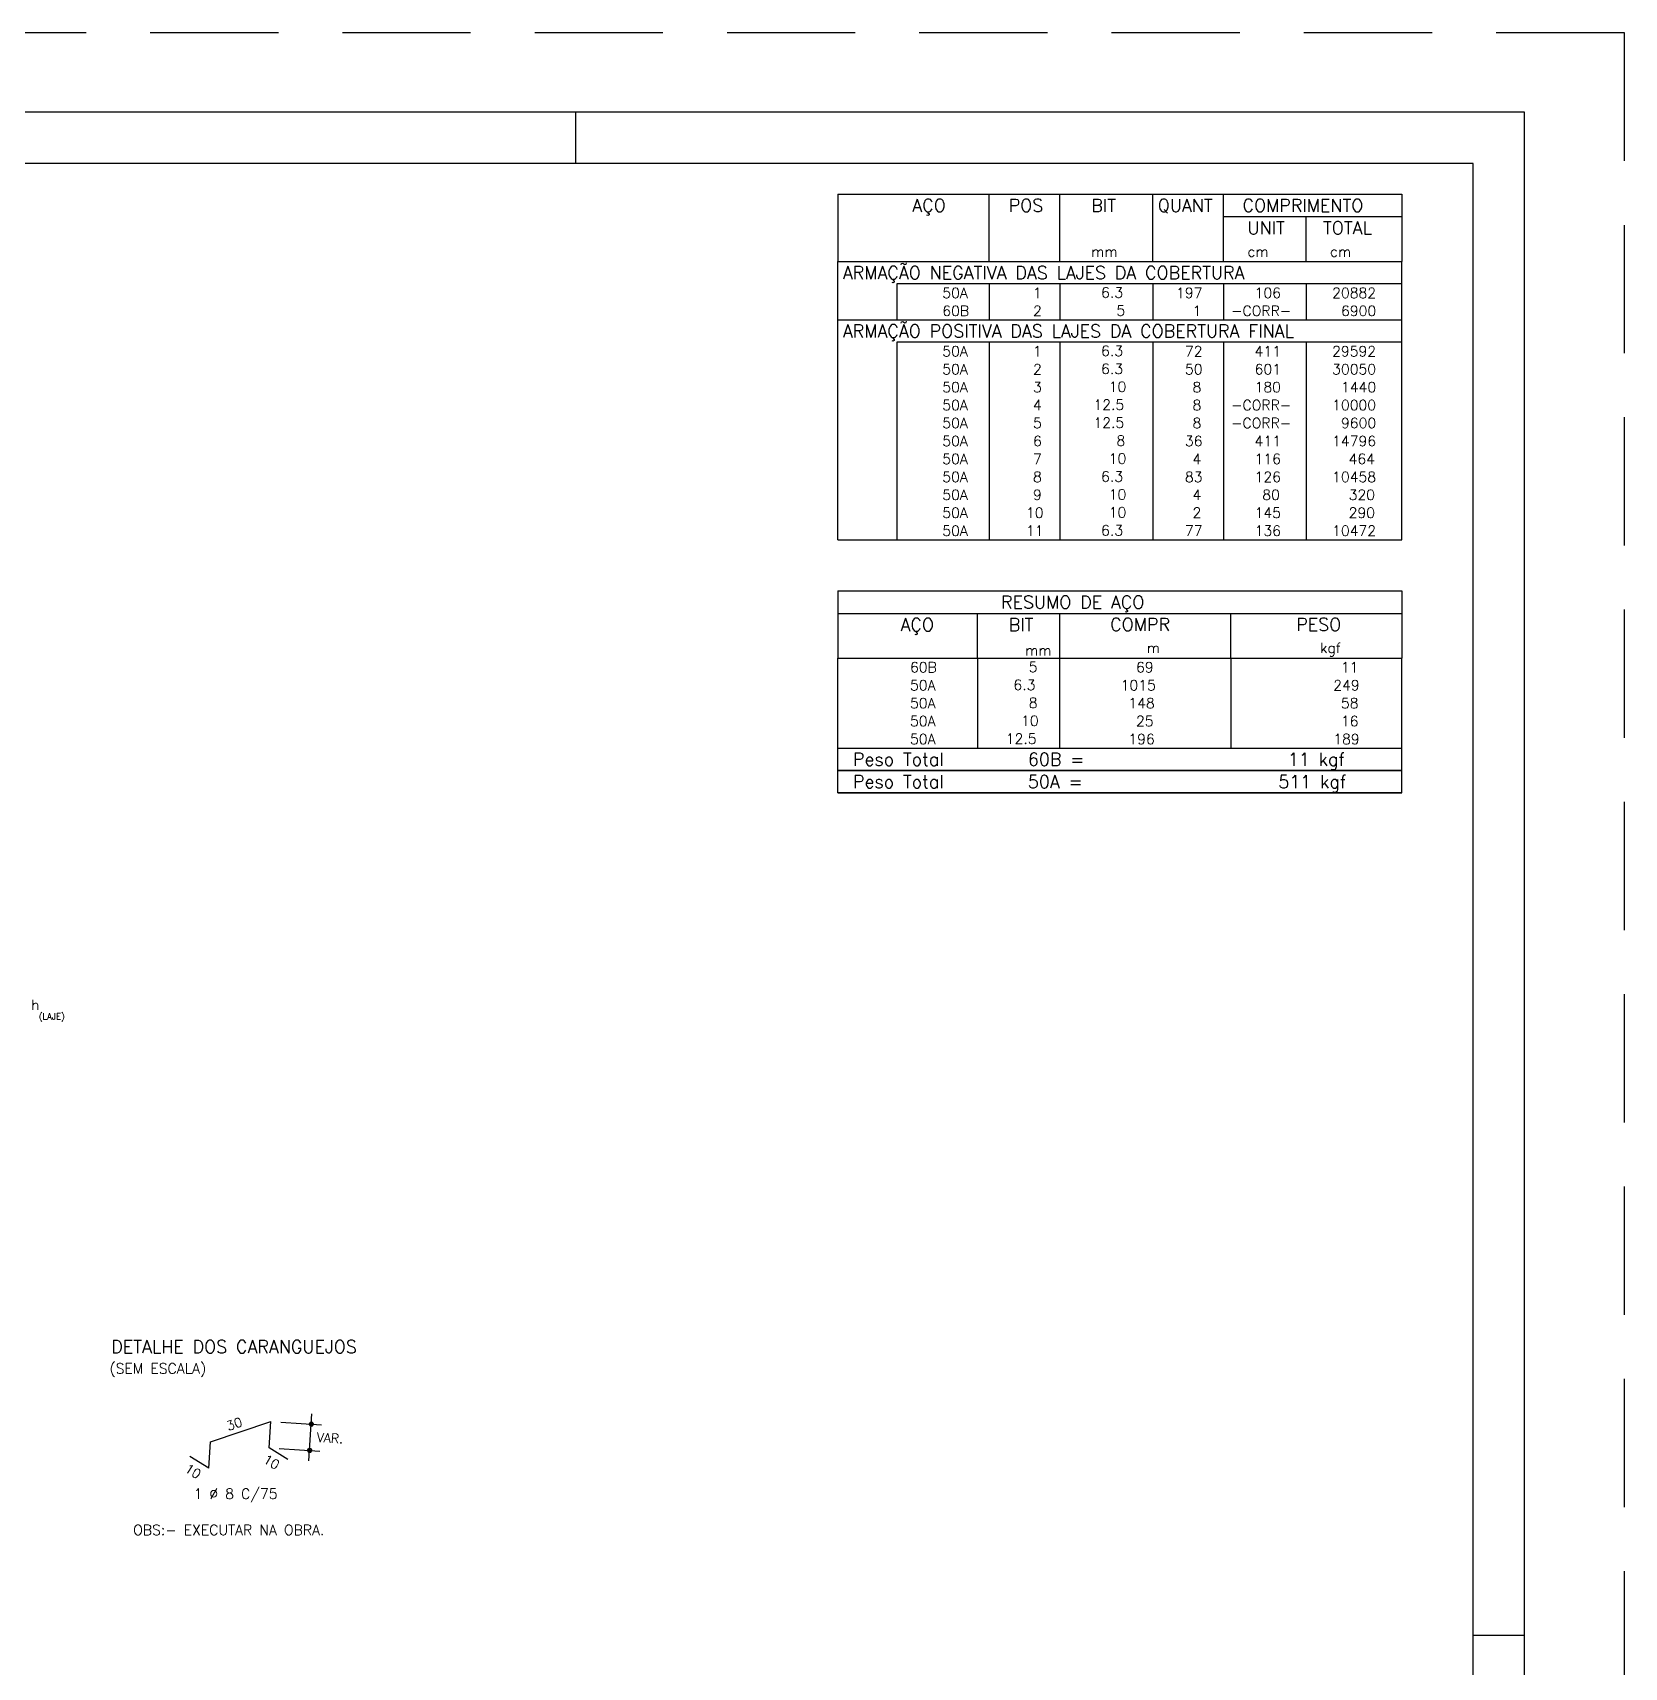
# Model space of a CAD drawing. Extents: x -1 to 121, y -1 to 61.
# Drawn here: x 90.35 to 121.39, y 29.18 to 61.05 of the extents above; entities that cross this region are included whole.
import ezdxf

# ---------------------------------------------------------------- set-up
doc = ezdxf.new("R2010")
doc.units = 0
doc.header["$MEASUREMENT"] = 0
doc.linetypes.add('HIDDEN', pattern=[0.375, 0.25, -0.125])
doc.layers.get('0').update_dxf_attribs({"linetype": 'CONTINUOUS'})
doc.layers.get('Defpoints').update_dxf_attribs({"linetype": 'CONTINUOUS'})
for name, color, linetype in [('ARQ_FOLHA', 7, 'CONTINUOUS'), ('PENA_01', 1, 'CONTINUOUS'), ('PENA_02', 2, 'CONTINUOUS'), ('PENA_03', 3, 'CONTINUOUS'), ('PENA_05', 5, 'CONTINUOUS')]:
    doc.layers.add(name, color=color, linetype=linetype)
doc.styles.get("Standard").update_dxf_attribs({"font": 'ROMANS.SHX'})

# ---------------------------------------------------------------- blocks, each defined once
blk = doc.blocks.new('FOLHA A1+1 - 1102 X 594')
at = {"layer": 'ARQ_FOLHA', "color": 1}
for p, q in [((-185, 584), (-185, 594)), ((-10, 297), (0, 297))]:
    blk.add_line(p, q, dxfattribs=at)
for points in [[(-1189, 0), (0, 0), (0, 594), (-1189, 594)], [(-1164, 10), (-10, 10), (-10, 584), (-1164, 584)]]:
    blk.add_lwpolyline(points, close=True, dxfattribs=at)
at = {"layer": 'Defpoints', "color": 8, "linetype": 'HIDDEN', "ltscale": 100}
blk.add_lwpolyline([(-1208.5, 609.5), (-1208.5, -15.5), (19.5, -15.5), (19.5, 609.5)], close=True, dxfattribs=at)

msp = doc.modelspace()

# ---------------------------------------------------------------- linework, layer by layer
at = {"layer": 'PENA_01', "linetype": 'Continuous'}
for p, q in [((95.737, 33.208), (95.797, 34.119)), ((95.192, 33.959), (95.984, 33.907)), ((95.158, 33.446), (95.95, 33.394))]:
    msp.add_line(p, q, dxfattribs=at)
at = {"layer": 'PENA_02', "linetype": 'Continuous'}
for p, q in [((106.054, 57.905), (106.054, 56.592)), ((106.054, 57.905), (117.054, 57.905)), ((109.004, 56.592), (109.004, 57.905)), ((110.384, 56.592), (110.384, 57.905)), ((112.194, 56.592), (112.194, 57.905)), ((113.574, 56.592), (113.574, 57.905)), ((117.054, 57.905), (117.054, 56.592)), ((113.574, 57.467), (117.054, 57.467)), ((115.184, 56.592), (115.184, 57.467)), ((106.054, 56.592), (117.054, 56.592)), ((106.054, 56.155), (106.054, 56.592)), ((106.054, 56.592), (117.054, 56.592)), ((117.054, 56.155), (117.054, 56.592)), ((106.054, 55.805), (106.054, 56.155)), ((117.054, 56.155), (107.204, 56.155)), ((107.204, 56.155), (107.204, 55.805)), ((109.004, 56.155), (109.004, 55.805)), ((110.384, 56.155), (110.384, 55.805)), ((112.194, 56.155), (112.194, 55.805)), ((113.574, 56.155), (113.574, 55.805)), ((115.184, 56.155), (115.184, 55.805)), ((117.054, 55.805), (117.054, 56.155)), ((106.054, 55.455), (106.054, 55.805)), ((107.204, 55.805), (107.204, 55.455)), ((109.004, 55.805), (109.004, 55.455)), ((110.384, 55.805), (110.384, 55.455)), ((112.194, 55.805), (112.194, 55.455)), ((113.574, 55.805), (113.574, 55.455)), ((115.184, 55.805), (115.184, 55.455)), ((117.054, 55.455), (117.054, 55.805)), ((106.054, 55.017), (106.054, 55.455)), ((106.054, 55.455), (117.054, 55.455)), ((117.054, 55.017), (117.054, 55.455)), ((106.054, 54.667), (106.054, 55.017)), ((117.054, 55.017), (107.204, 55.017)), ((107.204, 55.017), (107.204, 54.667)), ((109.004, 55.017), (109.004, 54.667)), ((110.384, 55.017), (110.384, 54.667)), ((112.194, 55.017), (112.194, 54.667)), ((113.574, 55.017), (113.574, 54.667)), ((115.184, 55.017), (115.184, 54.667)), ((117.054, 54.667), (117.054, 55.017)), ((106.054, 54.318), (106.054, 54.667)), ((107.204, 54.667), (107.204, 54.318)), ((109.004, 54.667), (109.004, 54.318)), ((110.384, 54.667), (110.384, 54.318)), ((112.194, 54.667), (112.194, 54.318)), ((113.574, 54.667), (113.574, 54.318)), ((115.184, 54.667), (115.184, 54.318)), ((117.054, 54.318), (117.054, 54.667)), ((106.054, 53.968), (106.054, 54.318)), ((107.204, 54.318), (107.204, 53.968)), ((109.004, 54.318), (109.004, 53.968)), ((110.384, 54.318), (110.384, 53.968)), ((112.194, 54.318), (112.194, 53.968)), ((113.574, 54.318), (113.574, 53.968)), ((115.184, 54.318), (115.184, 53.968)), ((117.054, 53.968), (117.054, 54.318)), ((106.054, 53.617), (106.054, 53.968)), ((107.204, 53.968), (107.204, 53.617)), ((109.004, 53.968), (109.004, 53.617)), ((110.384, 53.968), (110.384, 53.617)), ((112.194, 53.968), (112.194, 53.617)), ((113.574, 53.968), (113.574, 53.617)), ((115.184, 53.968), (115.184, 53.617)), ((117.054, 53.617), (117.054, 53.968)), ((106.054, 53.267), (106.054, 53.617)), ((107.204, 53.617), (107.204, 53.267)), ((109.004, 53.617), (109.004, 53.267)), ((110.384, 53.617), (110.384, 53.267)), ((112.194, 53.617), (112.194, 53.267)), ((113.574, 53.617), (113.574, 53.267)), ((115.184, 53.617), (115.184, 53.267)), ((117.054, 53.267), (117.054, 53.617)), ((106.054, 52.917), (106.054, 53.267)), ((107.204, 53.267), (107.204, 52.917)), ((109.004, 53.267), (109.004, 52.917)), ((110.384, 53.267), (110.384, 52.917)), ((112.194, 53.267), (112.194, 52.917)), ((113.574, 53.267), (113.574, 52.917)), ((115.184, 53.267), (115.184, 52.917)), ((117.054, 52.917), (117.054, 53.267)), ((106.054, 52.568), (106.054, 52.917)), ((107.204, 52.917), (107.204, 52.568)), ((109.004, 52.917), (109.004, 52.568)), ((110.384, 52.917), (110.384, 52.568)), ((112.194, 52.917), (112.194, 52.568)), ((113.574, 52.917), (113.574, 52.568)), ((115.184, 52.917), (115.184, 52.568)), ((117.054, 52.568), (117.054, 52.917)), ((106.054, 52.218), (106.054, 52.568)), ((107.204, 52.568), (107.204, 52.218)), ((109.004, 52.568), (109.004, 52.218)), ((110.384, 52.568), (110.384, 52.218)), ((112.194, 52.568), (112.194, 52.218)), ((113.574, 52.568), (113.574, 52.218)), ((115.184, 52.568), (115.184, 52.218)), ((117.054, 52.218), (117.054, 52.568)), ((106.054, 51.867), (106.054, 52.218)), ((107.204, 52.218), (107.204, 51.867)), ((109.004, 52.218), (109.004, 51.867)), ((110.384, 52.218), (110.384, 51.867)), ((112.194, 52.218), (112.194, 51.867)), ((113.574, 52.218), (113.574, 51.867)), ((115.184, 52.218), (115.184, 51.867)), ((117.054, 51.867), (117.054, 52.218)), ((106.054, 51.517), (106.054, 51.867)), ((107.204, 51.867), (107.204, 51.517)), ((109.004, 51.867), (109.004, 51.517)), ((110.384, 51.867), (110.384, 51.517)), ((112.194, 51.867), (112.194, 51.517)), ((113.574, 51.867), (113.574, 51.517)), ((115.184, 51.867), (115.184, 51.517)), ((117.054, 51.517), (117.054, 51.867)), ((106.054, 51.168), (106.054, 51.517)), ((107.204, 51.517), (107.204, 51.168)), ((109.004, 51.517), (109.004, 51.168)), ((110.384, 51.517), (110.384, 51.168)), ((112.194, 51.517), (112.194, 51.168)), ((113.574, 51.517), (113.574, 51.168)), ((115.184, 51.517), (115.184, 51.168)), ((117.054, 51.168), (117.054, 51.517)), ((106.054, 51.168), (117.054, 51.168)), ((106.054, 50.168), (106.054, 48.855)), ((106.054, 50.168), (117.054, 50.168)), ((117.054, 50.168), (117.054, 48.855)), ((106.054, 49.73), (117.054, 49.73)), ((108.774, 48.855), (108.774, 49.73)), ((110.384, 48.855), (110.384, 49.73)), ((113.719, 48.855), (113.719, 49.73)), ((106.054, 48.855), (117.054, 48.855)), ((106.054, 48.505), (106.054, 48.855)), ((108.774, 48.855), (108.774, 48.505)), ((110.384, 48.505), (110.384, 48.855)), ((113.719, 48.855), (113.719, 48.505)), ((117.054, 48.505), (117.054, 48.855)), ((106.054, 48.155), (106.054, 48.505)), ((108.774, 48.505), (108.774, 48.155)), ((110.384, 48.155), (110.384, 48.505)), ((113.719, 48.505), (113.719, 48.155)), ((117.054, 48.155), (117.054, 48.505)), ((106.054, 47.805), (106.054, 48.155)), ((108.774, 48.155), (108.774, 47.805)), ((110.384, 47.805), (110.384, 48.155)), ((113.719, 48.155), (113.719, 47.805)), ((117.054, 47.805), (117.054, 48.155)), ((106.054, 47.455), (106.054, 47.805)), ((108.774, 47.805), (108.774, 47.455)), ((110.384, 47.455), (110.384, 47.805)), ((113.719, 47.805), (113.719, 47.455)), ((117.054, 47.455), (117.054, 47.805)), ((106.054, 47.105), (106.054, 47.455)), ((108.774, 47.455), (108.774, 47.105)), ((110.384, 47.105), (110.384, 47.455)), ((113.719, 47.455), (113.719, 47.105)), ((117.054, 47.105), (117.054, 47.455)), ((106.054, 47.105), (117.054, 47.105)), ((106.054, 46.667), (106.054, 47.105)), ((106.054, 47.105), (117.054, 47.105)), ((117.054, 46.667), (117.054, 47.105)), ((117.054, 46.667), (106.054, 46.667)), ((106.054, 46.23), (106.054, 46.667)), ((106.054, 46.667), (117.054, 46.667)), ((117.054, 46.23), (117.054, 46.667)), ((117.054, 46.23), (106.054, 46.23)), ((106.054, 46.23), (117.054, 46.23))]:
    msp.add_line(p, q, dxfattribs=at)
for centre, radius in [((95.784, 33.92), 0.04), ((95.784, 33.92), 0.02), ((95.75, 33.408), 0.04), ((95.75, 33.408), 0.02)]:
    msp.add_circle(centre, radius, dxfattribs=at)
at = {"layer": 'PENA_05', "linetype": 'Continuous'}
for p, q in [((93.816, 33.577), (94.992, 33.972)), ((94.959, 33.459), (94.992, 33.972)), ((93.783, 33.065), (93.816, 33.577)), ((93.783, 33.065), (93.413, 33.291)), ((95.328, 33.233), (94.959, 33.459))]:
    msp.add_line(p, q, dxfattribs=at)

# ---------------------------------------------------------------- block references
at = {"xscale": 0.09999999999999938, "yscale": 0.09999999999999938, "zscale": 0.09999999999999938}
msp.add_blockref('FOLHA A1+1 - 1102 X 594', (119.441, 0.104), dxfattribs=at)

# ---------------------------------------------------------------- texts
at = {"layer": 'PENA_01', "linetype": 'Continuous'}
for s, height, p in [('h', 0.2, (90.32, 41.998)), ('(LAJE)', 0.12, (90.471, 41.813)), ('1 %%c 8 C/75', 0.2, (93.488, 32.463))]:
    msp.add_text(s, height=height, dxfattribs=at).set_placement(p)
for s, rotation, p in [('30', 18.558, (94.164, 33.79)), ('VAR.', 356.248, (95.884, 33.576)), ('10', 328.465, (94.829, 33.188)), ('10', 328.465, (93.298, 33.007))]:
    msp.add_text(s, height=0.18, rotation=rotation, dxfattribs=at).set_placement(p)
at = {"layer": 'PENA_02', "linetype": 'Continuous'}
for s, height, p in [('AÇO', 0.25, (107.504, 57.561)), ('POS', 0.25, (109.384, 57.561)), ('BIT', 0.25, (110.994, 57.561)), ('QUANT', 0.25, (112.291, 57.561)), ('COMPRIMENTO', 0.25, (113.944, 57.561)), ('UNIT', 0.25, (114.041, 57.124)), ('TOTAL', 0.25, (115.514, 57.124)), ('mm', 0.2, (110.994, 56.686)), ('cm', 0.2, (114.041, 56.686)), ('cm', 0.2, (115.651, 56.686)), ('ARMAÇÃO NEGATIVA DAS LAJES DA COBERTURA', 0.25, (106.15, 56.249)), ('     50A', 0.2, (107.344, 55.88)), ('  1', 0.2, (109.584, 55.88)), ('    6.3', 0.2, (110.591, 55.886)), ('  197', 0.2, (112.374, 55.88)), ('    106', 0.2, (113.584, 55.88)), ('  20882', 0.2, (115.418, 55.88)), ('     60B', 0.2, (107.344, 55.53)), ('  2', 0.2, (109.584, 55.53)), ('      5', 0.2, (110.591, 55.536)), ('    1', 0.2, (112.374, 55.53)), (' -CORR-', 0.2, (113.584, 55.53)), ('   6900', 0.2, (115.418, 55.53)), ('ARMAÇÃO POSITIVA DAS LAJES DA COBERTURA FINAL', 0.25, (106.15, 55.111)), ('     50A', 0.2, (107.344, 54.742)), ('  1', 0.2, (109.584, 54.742)), ('    6.3', 0.2, (110.591, 54.749)), ('   72', 0.2, (112.374, 54.742)), ('    411', 0.2, (113.584, 54.742)), ('  29592', 0.2, (115.418, 54.742)), ('     50A', 0.2, (107.344, 54.392)), ('  2', 0.2, (109.584, 54.392)), ('    6.3', 0.2, (110.591, 54.399)), ('   50', 0.2, (112.374, 54.392)), ('    601', 0.2, (113.584, 54.392)), ('  30050', 0.2, (115.418, 54.392)), ('     50A', 0.2, (107.344, 54.042)), ('  3', 0.2, (109.584, 54.042)), ('     10', 0.2, (110.591, 54.049)), ('    8', 0.2, (112.374, 54.042)), ('    180', 0.2, (113.584, 54.042)), ('   1440', 0.2, (115.418, 54.042)), ('     50A', 0.2, (107.344, 53.693)), ('  4', 0.2, (109.584, 53.693)), ('   12.5', 0.2, (110.591, 53.699)), ('    8', 0.2, (112.374, 53.693)), (' -CORR-', 0.2, (113.584, 53.693)), ('  10000', 0.2, (115.418, 53.693)), ('     50A', 0.2, (107.344, 53.343)), ('  5', 0.2, (109.584, 53.343)), ('   12.5', 0.2, (110.591, 53.349)), ('    8', 0.2, (112.374, 53.343)), (' -CORR-', 0.2, (113.584, 53.343)), ('   9600', 0.2, (115.418, 53.343)), ('     50A', 0.2, (107.344, 52.992)), ('  6', 0.2, (109.584, 52.992)), ('      8', 0.2, (110.591, 52.999)), ('   36', 0.2, (112.374, 52.992)), ('    411', 0.2, (113.584, 52.992)), ('  14796', 0.2, (115.418, 52.992)), ('     50A', 0.2, (107.344, 52.642)), ('  7', 0.2, (109.584, 52.642)), ('     10', 0.2, (110.591, 52.649)), ('    4', 0.2, (112.374, 52.642)), ('    116', 0.2, (113.584, 52.642)), ('    464', 0.2, (115.418, 52.642)), ('     50A', 0.2, (107.344, 52.292)), ('  8', 0.2, (109.584, 52.292)), ('    6.3', 0.2, (110.591, 52.299)), ('   83', 0.2, (112.374, 52.292)), ('    126', 0.2, (113.584, 52.292)), ('  10458', 0.2, (115.418, 52.292)), ('     50A', 0.2, (107.344, 51.943)), ('  9', 0.2, (109.584, 51.943)), ('     10', 0.2, (110.591, 51.949)), ('    4', 0.2, (112.374, 51.943)), ('     80', 0.2, (113.584, 51.943)), ('    320', 0.2, (115.418, 51.943)), ('     50A', 0.2, (107.344, 51.593)), (' 10', 0.2, (109.584, 51.593)), ('     10', 0.2, (110.591, 51.599)), ('    2', 0.2, (112.374, 51.593)), ('    145', 0.2, (113.584, 51.593)), ('    290', 0.2, (115.418, 51.593)), ('     50A', 0.2, (107.344, 51.242)), (' 11', 0.2, (109.584, 51.242)), ('    6.3', 0.2, (110.591, 51.249)), ('   77', 0.2, (112.374, 51.242)), ('    136', 0.2, (113.584, 51.242)), ('  10472', 0.2, (115.418, 51.242)), ('RESUMO DE AÇO', 0.25, (109.235, 49.824)), ('AÇO', 0.25, (107.274, 49.386)), ('BIT', 0.25, (109.384, 49.386)), ('COMPR', 0.25, (111.363, 49.39)), ('PESO', 0.25, (114.992, 49.39)), ('m', 0.2, (112.077, 48.959)), ('kgf', 0.2, (115.455, 48.959)), ('     60B', 0.2, (106.714, 48.58)), ('mm', 0.2, (109.705, 48.912)), ('      5', 0.2, (108.881, 48.586)), ('     69', 0.2, (111.122, 48.58)), ('      11', 0.2, (114.969, 48.58)), ('     50A', 0.2, (106.714, 48.23)), ('    6.3', 0.2, (108.881, 48.236)), ('   1015', 0.2, (111.122, 48.23)), ('     249', 0.2, (114.969, 48.23)), ('     50A', 0.2, (106.714, 47.88)), ('      8', 0.2, (108.881, 47.886)), ('    148', 0.2, (111.122, 47.88)), ('      58', 0.2, (114.969, 47.88)), ('     50A', 0.2, (106.714, 47.53)), ('     10', 0.2, (108.881, 47.536)), ('     25', 0.2, (111.122, 47.53)), ('      16', 0.2, (114.969, 47.53)), ('     50A', 0.2, (106.714, 47.18)), ('   12.5', 0.2, (108.881, 47.186)), ('    196', 0.2, (111.122, 47.18)), ('     189', 0.2, (114.969, 47.18)), ('Peso Total        60B =', 0.25, (106.347, 46.761)), ('      11 kgf', 0.25, (113.711, 46.761)), ('Peso Total        50A =', 0.25, (106.347, 46.324)), ('     511 kgf', 0.25, (113.711, 46.324))]:
    msp.add_text(s, height=height, dxfattribs=at).set_placement(p)
at = {"layer": 'PENA_03', "linetype": 'Continuous'}
for s, p in [('(SEM ESCALA)', (91.849, 34.907)), ('OBS:- EXECUTAR NA OBRA.', (92.31, 31.757))]:
    msp.add_text(s, height=0.2, dxfattribs=at).set_placement(p)
at = {"layer": 'PENA_05', "linetype": 'Continuous'}
msp.add_text('DETALHE DOS CARANGUEJOS', height=0.25, dxfattribs=at).set_placement((91.882, 35.307))

doc.saveas('drawing.dxf')
